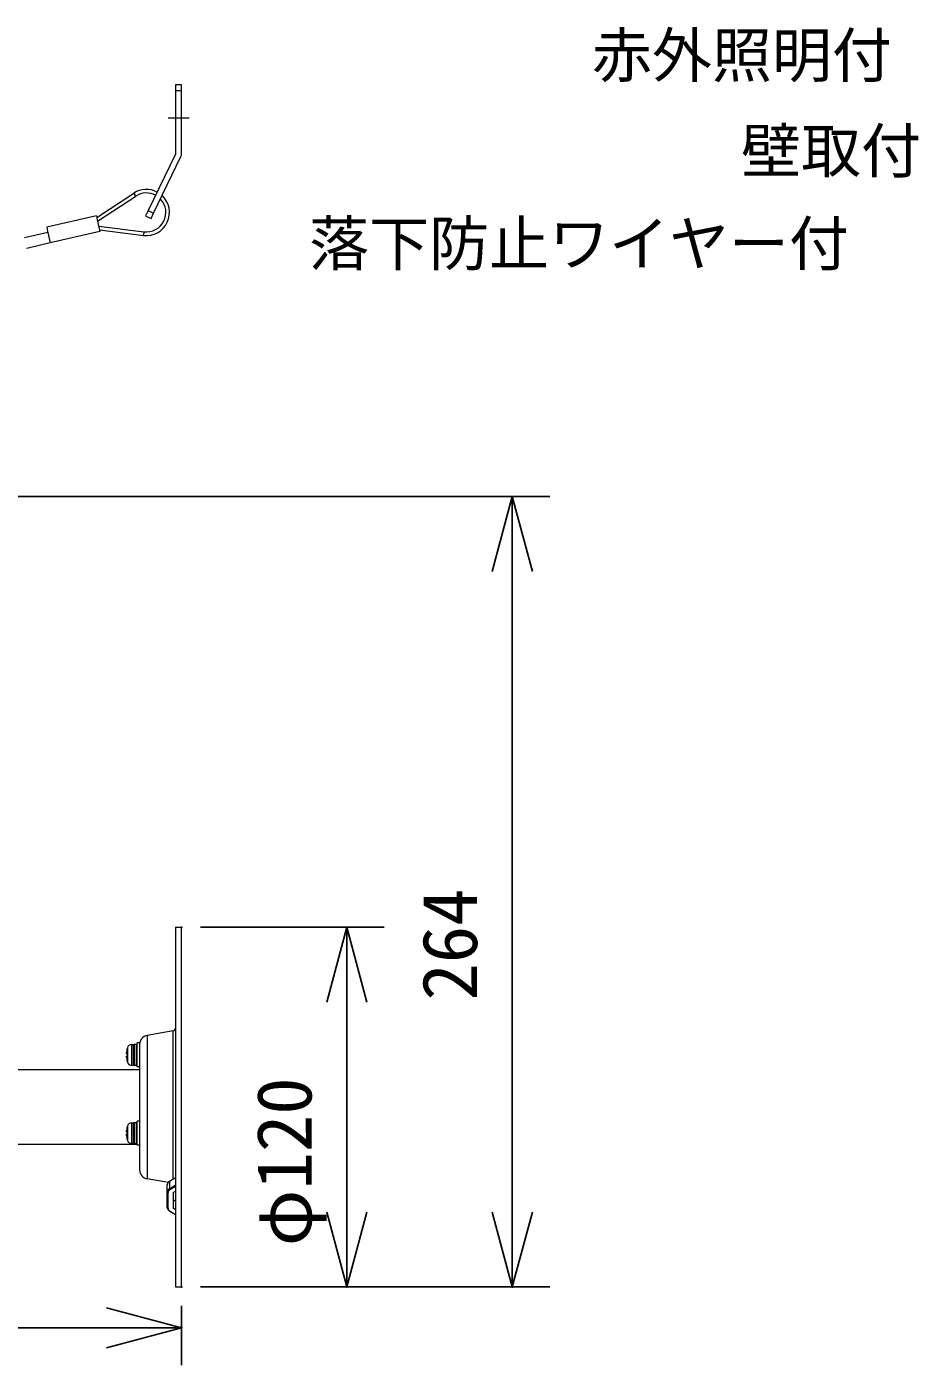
# Model space of a CAD drawing. Units: millimetres, scale not verified. Extents: x -63 to 62, y -56 to 57.
# Drawn here: x 32.11 to 61.83, y 4.11 to 48.76 of the extents above; entities that cross this region are included whole.
import ezdxf
from ezdxf.enums import TextEntityAlignment as Align

# ---------------------------------------------------------------- set-up
doc = ezdxf.new("R2010")
doc.units = ezdxf.units.MM
doc.header["$LTSCALE"] = 0.125
doc.header["$PDMODE"] = 32
doc.header["$PDSIZE"] = 0.025
for name, color, linetype in [('0-0_0', 7, 'Continuous'), ('0-1_DEFPOINTS', 7, 'Continuous'), ('0-4_TOUROKU', 7, 'Continuous'), ('0-6_SUNPO', 7, 'Continuous')]:
    doc.layers.add(name, color=color, linetype=linetype)
doc.layers.add('0-5_GAIKEI', color=1, linetype='Continuous', lineweight=18)
doc.styles.add('ＭＳ ゴシック', font='')
doc.styles.get('ＭＳ ゴシック').set_extended_font_data('MS Gothic')

# ---------------------------------------------------------------- blocks, each defined once
blk = doc.blocks.new('_OPEN30')
at = {"layer": '0-0_0'}
blk.add_line((0, 0), (-1, 0), dxfattribs=at)
blk.add_lwpolyline([(-1, 0.26795), (0, 0), (-1, -0.26795)], dxfattribs=at)
blk = doc.blocks.new('D1')
at = {"layer": '0-1_DEFPOINTS'}
for p in [(23.7328, 220.7494), (49.7213, 194.58), (49.7213, 193.2202)]:
    blk.add_point(p, dxfattribs=at)
at = {"layer": '0-6_SUNPO'}
for p, q in [((23.7328, 220.1244), (23.7328, 191.9702)), ((49.7213, 193.955), (49.7213, 191.9702)), ((26.2328, 193.2202), (47.2213, 193.2202))]:
    blk.add_line(p, q, dxfattribs=at)
at = {"layer": '0-6_SUNPO', "xscale": 2.5, "yscale": 2.5, "rotation": 180}
blk.add_blockref('_OPEN30', (23.7328, 193.2202), dxfattribs=at)
at = {"layer": '0-6_SUNPO', "xscale": 2.5, "yscale": 2.5}
blk.add_blockref('_OPEN30', (49.7213, 193.2202), dxfattribs=at)
at = {"layer": '0-6_SUNPO', "style": 'ＭＳ ゴシック'}
blk.add_text('260', height=1.833, dxfattribs=at).set_placement((33.1556, 193.8452), align=Align.BOTTOM_LEFT)
blk = doc.blocks.new('D2')
at = {"layer": '0-1_DEFPOINTS'}
for p in [(49.7213, 206.58), (49.7213, 194.58), (55.2277, 194.58)]:
    blk.add_point(p, dxfattribs=at)
at = {"layer": '0-6_SUNPO'}
for p, q in [((50.3463, 206.58), (56.4777, 206.58)), ((55.2277, 204.08), (55.2277, 197.08)), ((50.3463, 194.58), (56.4777, 194.58))]:
    blk.add_line(p, q, dxfattribs=at)
at = {"layer": '0-6_SUNPO', "xscale": 2.5, "yscale": 2.5}
for p, rotation in [((55.2277, 206.58), 90), ((55.2277, 194.58), 270)]:
    blk.add_blockref('_OPEN30', p, dxfattribs=dict(at, rotation=rotation))
at = {"layer": '0-6_SUNPO', "style": 'ＭＳ ゴシック'}
blk.add_text('φ120', height=1.833, rotation=90, dxfattribs=at).set_placement((54.6027, 195.9372), align=Align.BOTTOM_LEFT)
blk = doc.blocks.new('D7')
at = {"layer": '0-1_DEFPOINTS'}
for p in [(34.2717, 220.95), (49.7213, 194.58), (60.7462, 194.58)]:
    blk.add_point(p, dxfattribs=at)
at = {"layer": '0-6_SUNPO'}
for p, q in [((34.8967, 220.95), (61.9962, 220.95)), ((60.7462, 218.45), (60.7462, 197.08)), ((50.3463, 194.58), (61.9962, 194.58))]:
    blk.add_line(p, q, dxfattribs=at)
at = {"layer": '0-6_SUNPO', "xscale": 2.5, "yscale": 2.5}
for p, rotation in [((60.7462, 220.95), 90), ((60.7462, 194.58), 270)]:
    blk.add_blockref('_OPEN30', p, dxfattribs=dict(at, rotation=rotation))
at = {"layer": '0-6_SUNPO', "style": 'ＭＳ ゴシック'}
blk.add_text('264', height=1.833, rotation=90, dxfattribs=at).set_placement((60.1212, 204.1341), align=Align.BOTTOM_LEFT)

msp = doc.modelspace()

# ---------------------------------------------------------------- linework, layer by layer
at = {"layer": '0-5_GAIKEI'}
for p, q in [((37.2708, 46.8208), (37.0708, 46.8208)), ((37.0708, 46.8208), (37.0708, 44.5254)), ((37.2708, 46.6208), (37.0708, 46.6208)), ((37.2708, 44.5254), (37.2708, 46.8208)), ((37.0688, 44.5167), (36.1569, 42.6302)), ((36.3369, 42.5431), (37.2489, 44.4297)), ((34.4402, 42.4011), (35.6728, 43.2105)), ((34.4691, 42.2765), (35.7387, 43.1102)), ((35.6728, 43.2105), (35.7057, 43.1604)), ((35.7387, 43.1102), (35.7057, 43.1604)), ((34.4271, 42.4578), (32.7709, 42.0745)), ((34.4271, 42.4578), (34.4588, 42.3209)), ((36.1569, 42.6302), (36.3369, 42.5431)), ((36.2499, 42.363), (36.3369, 42.5431)), ((32.7709, 42.0745), (32.8026, 41.9376)), ((34.4588, 42.3209), (34.5489, 41.9318)), ((34.5069, 42.1131), (36.0137, 41.922)), ((34.5357, 41.9885), (35.9986, 41.803)), ((32.8115, 41.8991), (32.0321, 41.7187)), ((32.8926, 41.5484), (32.1132, 41.368)), ((32.8026, 41.9376), (32.8926, 41.5484)), ((34.5489, 41.9318), (32.8926, 41.5484)), ((35.9986, 41.803), (36.0061, 41.8625)), ((36.0137, 41.922), (36.0061, 41.8625)), ((32.1083, 41.3895), (32.1132, 41.368)), ((36.9882, 10.3231), (36.9882, 15.2657)), ((35.5989, 14.806), (35.6698, 14.8097)), ((35.5989, 14.806), (35.5989, 14.1156)), ((35.6708, 14.8098), (35.6698, 14.8097)), ((35.6698, 14.1119), (35.6698, 14.8097)), ((35.6908, 14.8008), (35.6908, 14.1208)), ((35.7008, 14.8108), (35.7008, 14.1108)), ((35.7808, 14.8108), (35.7008, 14.8108)), ((35.7808, 14.1108), (35.7808, 14.8108)), ((35.7908, 14.0608), (35.7908, 14.8608)), ((35.8708, 14.8608), (35.7908, 14.8608)), ((36.1187, 15.1124), (36.1187, 10.3293)), ((35.4545, 14.6658), (35.4552, 14.6658)), ((35.4619, 14.6953), (35.4619, 14.2264)), ((35.4552, 14.2558), (35.4545, 14.2558)), ((35.5989, 14.1156), (35.6698, 14.1119)), ((35.6708, 14.1119), (35.6698, 14.1119)), ((35.7808, 14.1108), (35.7008, 14.1108)), ((35.8708, 14.0608), (35.7908, 14.0608)), ((35.4545, 12.0558), (35.4552, 12.0558)), ((35.4619, 12.0853), (35.4619, 11.6164)), ((35.5989, 12.196), (35.6698, 12.1997)), ((35.5989, 12.196), (35.5989, 11.5056)), ((35.6698, 11.5019), (35.6698, 12.1997)), ((35.6708, 12.1997), (35.6698, 12.1997)), ((35.6908, 12.1908), (35.6908, 11.5108)), ((35.7008, 12.2008), (35.7008, 11.5008)), ((35.7808, 12.2008), (35.7008, 12.2008)), ((35.7808, 11.5008), (35.7808, 12.2008)), ((35.7908, 11.4508), (35.7908, 12.2508)), ((35.8708, 12.2508), (35.7908, 12.2508)), ((35.4552, 11.6458), (35.4545, 11.6458)), ((35.5989, 11.5056), (35.6698, 11.5019)), ((35.6708, 11.5019), (35.6698, 11.5019)), ((35.7808, 11.5008), (35.7008, 11.5008)), ((35.8708, 11.4508), (35.7908, 11.4508)), ((37.0708, 10.3649), (36.8623, 10.2411)), ((36.8662, 10.2507), (37.0708, 10.3721)), ((36.7908, 9.3691), (36.7908, 10.1328)), ((36.8208, 9.3479), (36.8208, 9.8712)), ((37.0708, 10.0756), (36.8815, 9.9633)), ((36.9908, 9.8712), (37.0708, 9.9187)), ((36.9908, 9.8712), (36.9908, 9.3479)), ((37.0708, 9.5833), (36.9908, 9.6308)), ((37.0708, 9.6096), (37.0709, 9.6085)), ((36.8815, 9.2559), (37.0708, 9.1435)), ((37.0708, 9.3004), (36.9908, 9.3479)), ((37.0708, 9.1146), (37.0709, 9.1134))]:
    msp.add_line(p, q, dxfattribs=at)
at = {"layer": '0-5_GAIKEI', "color": 3}
msp.add_line((36.8208, 45.7208), (37.5208, 45.7208), dxfattribs=at)
at = {"layer": '0-5_GAIKEI', "color": 7}
for p, q in [((37.0708, 18.7208), (37.0708, 6.7208)), ((37.0708, 18.7208), (37.2708, 18.7208)), ((37.2708, 6.7208), (37.2708, 18.7208)), ((36.9882, 15.2657), (36.1187, 15.1124)), ((35.8708, 14.8608), (35.8708, 10.6247)), ((35.8708, 13.9708), (21.3208, 13.9708)), ((35.7908, 11.4708), (21.3208, 11.4708)), ((36.8161, 10.2063), (36.1187, 10.3293)), ((37.0708, 6.7208), (37.2708, 6.7208))]:
    msp.add_line(p, q, dxfattribs=at)
at = {"layer": '0-5_GAIKEI'}
for points in [[(36.1569, 42.6302), (36.0698, 42.4501), (36.2499, 42.363)], [(35.4355, 14.5458), (35.4336, 14.5128), (35.4339, 14.501), (35.4345, 14.4975), (35.4349, 14.4964), (35.4352, 14.496), (35.4355, 14.4958), (35.4552, 14.4958)], [(35.4355, 14.3758), (35.4336, 14.4088), (35.4339, 14.4206), (35.4347, 14.4249)], [(35.4355, 14.4958), (35.4353, 14.4959), (35.4351, 14.4961), (35.4348, 14.4966), (35.4344, 14.498), (35.4338, 14.5025), (35.4344, 14.5325), (35.4355, 14.5458)], [(35.4552, 14.4258), (35.4355, 14.4258), (35.4353, 14.4257), (35.4351, 14.4256), (35.4348, 14.425), (35.4344, 14.4237), (35.4338, 14.4191), (35.4344, 14.3891), (35.4355, 14.3758)], [(35.4355, 11.9358), (35.4336, 11.9028), (35.4339, 11.891), (35.4345, 11.8875), (35.4349, 11.8864), (35.4352, 11.886), (35.4355, 11.8858), (35.4552, 11.8858)], [(35.4355, 11.7658), (35.4336, 11.7988), (35.4339, 11.8107), (35.4345, 11.8142), (35.4349, 11.8152), (35.4352, 11.8156), (35.4355, 11.8158)], [(35.4355, 11.8858), (35.4353, 11.8859), (35.4351, 11.8861), (35.4348, 11.8866), (35.4344, 11.888), (35.4338, 11.8925), (35.4344, 11.9225), (35.4355, 11.9358)], [(35.4552, 11.8158), (35.4355, 11.8158), (35.4353, 11.8157), (35.4351, 11.8156), (35.4348, 11.815), (35.4344, 11.8137), (35.4338, 11.8091), (35.4344, 11.7791), (35.4355, 11.7658)], [(36.8662, 10.2507), (36.8413, 10.233), (36.8208, 10.2125), (36.8055, 10.1898), (36.7946, 10.162), (36.7908, 10.1328)], [(36.8623, 10.2411), (36.8322, 10.2189), (36.8096, 10.1926), (36.7956, 10.1634), (36.7908, 10.1328)], [(36.8623, 10.0007), (36.8322, 9.9785), (36.8096, 9.9522), (36.7956, 9.923), (36.7908, 9.8924)], [(36.7908, 9.8924), (36.7914, 9.8883), (36.7931, 9.8843), (36.7959, 9.8806), (36.7996, 9.8774), (36.8042, 9.8748), (36.8094, 9.8728), (36.815, 9.8716), (36.8208, 9.8712)], [(36.8815, 9.9633), (36.856, 9.9444), (36.8368, 9.922), (36.8249, 9.8972), (36.8208, 9.8712)], [(36.8662, 10.2507), (36.8641, 10.2486), (36.8627, 10.2453), (36.8623, 10.2411)], [(36.8623, 10.2411), (36.8623, 10.0007), (37.0708, 10.1245)], [(36.8623, 10.0007), (36.8626, 9.9963), (36.8637, 9.9914), (36.8655, 9.9862), (36.8679, 9.981), (36.8708, 9.9759), (36.8742, 9.9711), (36.8778, 9.9668), (36.8815, 9.9633)], [(36.7908, 9.3691), (36.7914, 9.365), (36.7931, 9.361), (36.7959, 9.3574), (36.7996, 9.3541), (36.8042, 9.3515), (36.8094, 9.3495), (36.815, 9.3483), (36.8208, 9.3479)], [(37.0708, 9.1298), (36.8662, 9.2513), (36.8413, 9.2689), (36.8208, 9.2895), (36.8055, 9.3122), (36.7946, 9.34), (36.7908, 9.3691)], [(36.8208, 9.3479), (36.8249, 9.3219), (36.8368, 9.2971), (36.856, 9.2748), (36.8815, 9.2558)], [(36.8662, 9.2513), (36.8686, 9.2504), (36.8715, 9.2505), (36.8746, 9.2514), (36.878, 9.2532), (36.8815, 9.2558)]]:
    msp.add_lwpolyline(points, dxfattribs=at)
for centre, radius, start, end in [((37.0508, 44.5254), 0.02, 334.20001, 0), ((37.0508, 44.5254), 0.22, 334.20001, 0.00001), ((36.0955, 42.5669), 0.77, 62.13627, 123.29211), ((36.0955, 42.5669), 0.65, 61.75499, 123.29211), ((36.0955, 42.5669), 0.77, 262.77215, 46.99804), ((36.0955, 42.5669), 0.65, 262.77215, 43.69196), ((35.6067, 14.6562), 0.15, 93, 164.89936), ((35.6708, 14.7897), 0.02, 0, 90), ((35.7008, 14.8008), 0.01, 90, 179.99999), ((35.7808, 14.8008), 0.01, 0, 90), ((36.3308, 14.4608), 0.8993, 166.82357, 174.57653), ((36.3308, 14.4608), 0.8993, 185.42347, 193.17643), ((36.3308, 14.4608), 0.9, 164.89936, 166.83372), ((36.3308, 14.4608), 0.8763, 177.71107, 182.28893), ((36.3308, 14.4608), 0.9, 193.16628, 195.10064), ((35.6067, 14.2654), 0.15, 195.10064, 267), ((35.6708, 14.1319), 0.02, 270, 0), ((35.7008, 14.1208), 0.01, 179.99999, 270), ((35.7808, 14.1208), 0.01, 270, 0), ((36.3308, 11.8508), 0.8993, 166.82357, 174.57653), ((36.3308, 11.8508), 0.9, 164.89936, 166.83372), ((35.6067, 12.0462), 0.15, 93, 164.89936), ((35.6708, 12.1797), 0.02, 0, 90), ((35.7008, 12.1908), 0.01, 90, 180.00001), ((35.7808, 12.1908), 0.01, 0, 90), ((36.3308, 11.8508), 0.8993, 185.42347, 193.17643), ((36.3308, 11.8508), 0.8763, 177.71107, 182.28893), ((36.3308, 11.8508), 0.9, 193.16628, 195.10064), ((35.6067, 11.6554), 0.15, 195.10064, 267), ((35.6708, 11.5219), 0.02, 270, 0), ((35.7008, 11.5108), 0.01, 179.99999, 270), ((35.7808, 11.5108), 0.01, 270, 0)]:
    msp.add_arc(centre, radius, start, end, dxfattribs=at)
at = {"layer": '0-5_GAIKEI', "color": 7}
for centre, radius, start, end in [((36.9708, 15.3641), 0.1, 280, 0), ((36.1708, 14.8169), 0.3, 100, 179.797), ((36.1708, 10.6247), 0.3, 179.99999, 260)]:
    msp.add_arc(centre, radius, start, end, dxfattribs=at)

# ---------------------------------------------------------------- block references
at = {"layer": '0-6_SUNPO'}
for name in ['D7', 'D1', 'D2']:
    msp.add_blockref(name, (-12.4505, -187.8592), dxfattribs=at)

# ---------------------------------------------------------------- texts
at = {"layer": '0-4_TOUROKU', "style": 'ＭＳ ゴシック'}
for s, p in [('赤外照明付', (50.9522, 46.64)), ('壁取付', (55.9208, 43.4518)), ('落下防止ワイヤー付', (41.5208, 40.3581))]:
    msp.add_text(s, height=1.466, dxfattribs=at).set_placement(p, align=Align.BOTTOM_LEFT)

doc.saveas('drawing.dxf')
